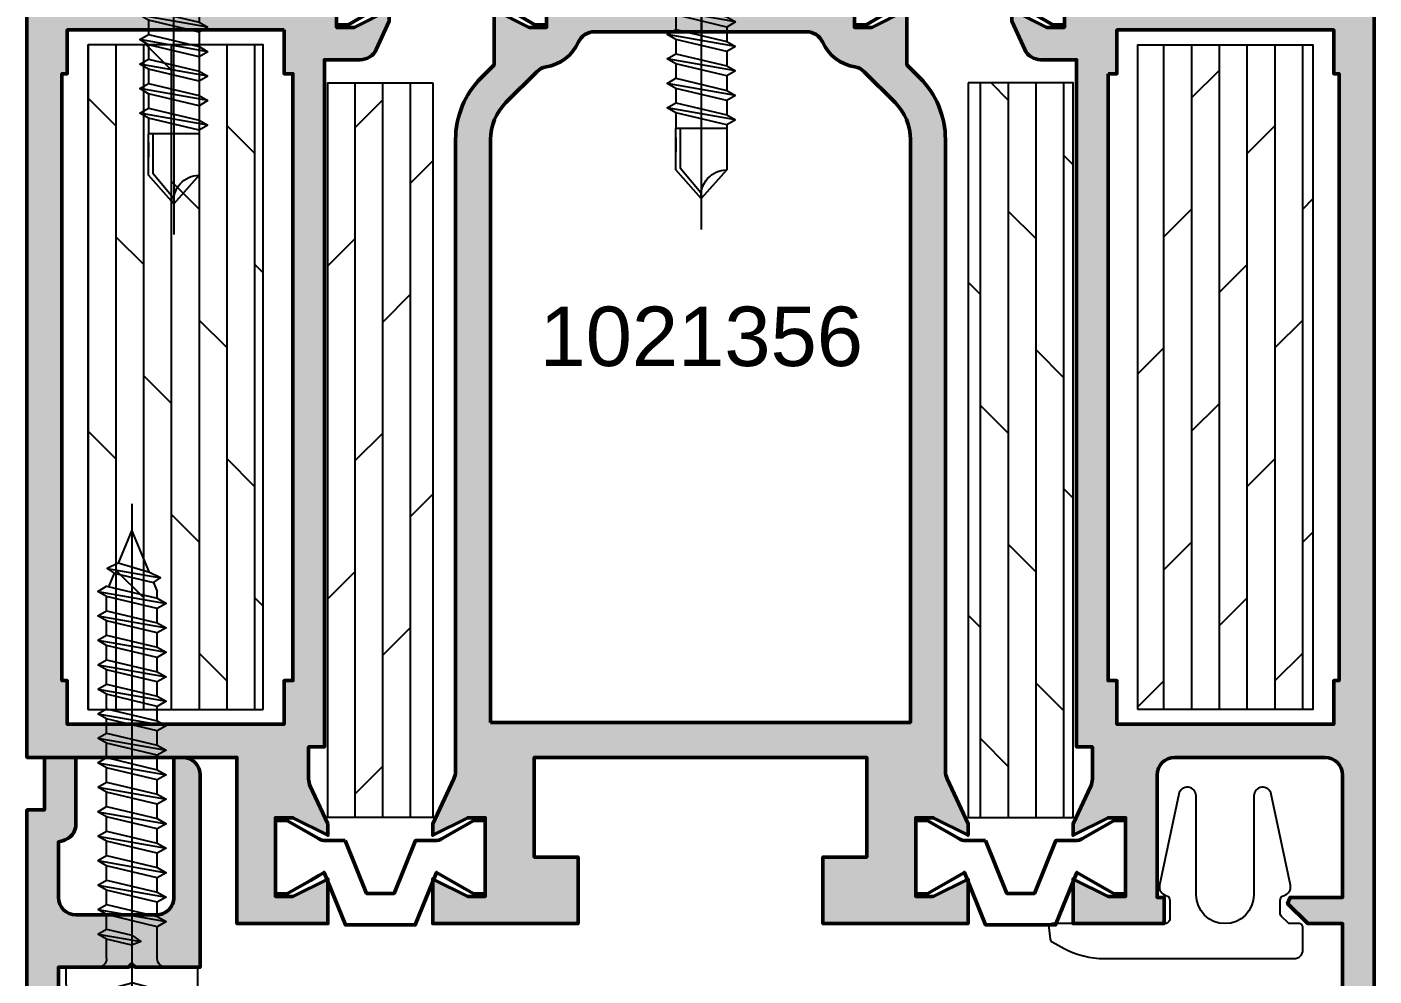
# Model space of a CAD drawing. Header units: millimetres. Extents: x -1821 to 14707, y -2864 to 1473.
# Drawn here: x 13055.5 to 13132.5, y -1208.3 to -1154.1 of the extents above; entities that cross this region are included whole.
import ezdxf

# ---------------------------------------------------------------- set-up
doc = ezdxf.new("R2010")
doc.units = ezdxf.units.MM
doc.linetypes.add('CENTER', pattern=[50.800000000000004, 31.75, -6.35, 6.35, -6.35])
doc.linetypes.add('VERDECKT', pattern=[9.524999999999999, 6.35, -3.175])
for name, color, linetype, lineweight in [('AM_S', 80, 'Continuous', 50), ('AM_SP', 3, 'Continuous', 50), ('Docu-AM_8', 1, 'Continuous', 25)]:
    doc.layers.add(name, color=color, linetype=linetype, lineweight=lineweight)
for name, color, linetype in [('CENT_18', 3, 'CENTER'), ('CENTER25', 2, 'CENTER'), ('CONST35', 7, 'Continuous'), ('HIDE_18', 3, 'VERDECKT'), ('PNR', 2, 'Continuous')]:
    doc.layers.add(name, color=color, linetype=linetype)
doc.styles.add('SWISSL', font='swissl.ttf')

# ---------------------------------------------------------------- blocks, each defined once
blk = doc.blocks.new('WS4070043')
blk.add_lwpolyline([(3.322916666666629, 1.753759020647635, 0.3148562194916155), (-3.322916666666657, 1.753759020647692, 0.244911807885714), (-3.75, 0.9341453963980939), (-3.75, 0), (3.75, 0), (3.75, 0.9341453963980939, 0.244911807885716), (3.322916666666657, 1.753759020647692, 0.1382912330068625)], format="xyb")
for points in [[(-1.449999999999989, -0.5), (-1.449999999999989, -1.61132486540501)], [(1.449999999999989, -0.5), (1.449999999999974, -2.323649640641918)], [(-1.950000000000017, -1.899999999999835), (0.5, -1.467998897264096)], [(-1.450000000000003, -2.188675134594575), (-1.449999999999989, -3.011324865404987)], [(-1.950000000000017, -3.299999999999812), (1.949999999999989, -2.612324775236772)], [(1.449999999999974, -2.900999909831597), (1.449999999999989, -3.72364964064198)], [(-1.44999999999996, -3.588675134594581), (-1.449999999999946, -4.411324865404993)], [(-1.950000000000017, -4.699999999999818), (1.949999999999989, -4.012324775236777)], [(1.449999999999989, -4.300999909831603), (1.449999999999974, -5.123649640641958)], [(-1.450000000000003, -4.988675134594558), (-1.449999999999989, -5.81132486540497)], [(-1.950000000000017, -6.099999999999795), (1.949999999999989, -5.412324775236755)], [(1.449999999999989, -5.700999909831552), (1.449999999999989, -6.523649640641906)], [(-1.950000000000017, -7.499999999999801), (1.949999999999989, -6.81232477523676)], [(-1.449999999999989, -6.388675134594592), (-1.449999999999989, -7.211324865404947)], [(1.449999999999989, -7.100999909831586), (1.449999999999989, -7.923649640641941)], [(-1.950000000000017, -8.899999999999807), (1.949999999999989, -8.212324775236766)], [(-1.449999999999974, -7.788675134594598), (-1.449999999999989, -8.611324865404981)], [(-1.449999999999989, -9.188675134594575), (-1.449999999999989, -10.01132486540496)], [(1.449999999999989, -8.500999909831592), (1.449999999999989, -9.323649640641975)], [(-1.950000000000017, -10.29999999999984), (1.949999999999989, -9.6123247752368)], [(1.449999999999989, -9.900999909831626), (1.449999999999989, -10.72364964064201)], [(-1.449999999999989, -10.58867513459461), (-1.449999999999989, -11.41132486540499)], [(-1.950000000000017, -11.69999999999987), (1.949999999999989, -11.01232477523683)], [(1.449999999999989, -11.30099990983166), (1.449999999999989, -12.12364964064204)], [(-1.449999999999989, -11.98867513459464), (-1.449999999999989, -12.81132486540503)], [(-1.950000000000017, -13.09999999999991), (1.949999999999989, -12.41232477523687)], [(1.449999999999989, -12.70099990983169), (1.449999999999989, -13.52364964064208)], [(-1.950000000000017, -14.49999999999994), (1.949999999999989, -13.8123247752369)], [(-1.449999999999989, -13.38867513459468), (-1.449999999999989, -14.21132486540506)], [(1.449999999999989, -14.10099990983173), (1.449999999999989, -14.92364964064211)], [(-1.950000000000017, -15.89999999999998), (1.949999999999989, -15.21232477523694)], [(-1.449999999999989, -14.78867513459471), (-1.449999999999989, -15.61132486540509)], [(1.449999999999989, -15.50099990983176), (1.449999999999989, -16.32364964064215)], [(-1.950000000000017, -17.30000000000001), (1.949999999999989, -16.61232477523697)], [(-1.449999999999989, -16.18867513459475), (-1.449999999999989, -17.01132486540513)], [(1.449999999999989, -16.9009999098318), (1.449999999999989, -17.72364964064218)], [(-1.449999999999989, -17.58867513459478), (-1.449999999999989, -18.41132486540516)], [(-1.949999999999989, -18.69999999999999), (1.949999999999989, -18.012324775237)], [(1.449999999999989, -18.30099990983177), (1.449999999999989, -19.12364964064216)], [(-1.449999999999989, -18.98867513459481), (-1.449999999999989, -19.8113248654052)], [(-1.949999999999989, -20.09999999999997), (1.949999999999989, -19.41232477523698)], [(1.449999999999989, -19.70099990983181), (1.449999999999989, -20.52364964064219)], [(-1.449999999999989, -20.38867513459479), (-1.449999999999989, -21.21132486540517)], [(-1.949999999999989, -21.5), (1.949999999999989, -20.81232477523696)], [(1.240935472732986, -22.00411675169818), (1.449999999999989, -21.499390334559)], [(1.449999999999989, -21.10099990983178), (1.449999999999989, -21.499390334559)], [(-1.409336905889575, -22.80466650903503), (1.631425123811397, -22.26849812128489)], [(-1.019168904275745, -22.53950860894855), (-1.340891217972569, -21.76280223590368)], [(1.005540044678867, -22.57241158662703), (0, -25), (-0.7841503973256465, -23.10689347583616)]]:
    blk.add_lwpolyline(points)
for points in [[(-1.950000000000017, -1.899999999999835), (-1.450000000000017, -2.188675134594661), (0, -1.844837522213169), (0.5, -1.467998897264096), (0, -1.267487253023518), (-1.450000000000017, -1.61132486540501)], [(-1.950000000000017, -3.299999999999812), (-1.450000000000017, -3.588675134594581), (1.449999999999989, -2.900999909831597), (1.949999999999989, -2.612324775236772), (1.449999999999989, -2.323649640641946), (-1.450000000000017, -3.011324865404987)], [(-1.950000000000017, -4.699999999999818), (-1.450000000000017, -4.988675134594587), (1.449999999999989, -4.300999909831603), (1.949999999999989, -4.012324775236777), (1.449999999999989, -3.723649640641952), (-1.450000000000017, -4.411324865404993)], [(-1.950000000000017, -6.099999999999795), (-1.450000000000017, -6.388675134594564), (1.449999999999989, -5.70099990983158), (1.949999999999989, -5.412324775236755), (1.449999999999989, -5.123649640641929), (-1.450000000000017, -5.81132486540497)], [(-1.950000000000017, -7.499999999999801), (-1.450000000000017, -7.78867513459457), (1.449999999999989, -7.100999909831586), (1.949999999999989, -6.81232477523676), (1.449999999999989, -6.523649640641935), (-1.450000000000017, -7.211324865404976)], [(-1.950000000000017, -8.899999999999807), (-1.450000000000017, -9.188675134594575), (1.449999999999989, -8.500999909831592), (1.949999999999989, -8.212324775236766), (1.449999999999989, -7.923649640641941), (-1.450000000000017, -8.611324865404981)], [(-1.950000000000017, -10.29999999999984), (-1.450000000000017, -10.58867513459461), (1.449999999999989, -9.900999909831626), (1.949999999999989, -9.6123247752368), (1.449999999999989, -9.323649640641975), (-1.450000000000017, -10.01132486540502)], [(-1.950000000000017, -11.69999999999987), (-1.450000000000017, -11.98867513459464), (1.449999999999989, -11.30099990983166), (1.949999999999989, -11.01232477523683), (1.449999999999989, -10.72364964064201), (-1.450000000000017, -11.41132486540505)], [(-1.950000000000017, -13.09999999999991), (-1.450000000000017, -13.38867513459468), (1.449999999999989, -12.70099990983169), (1.949999999999989, -12.41232477523687), (1.449999999999989, -12.12364964064204), (-1.450000000000017, -12.81132486540508)], [(-1.950000000000017, -14.49999999999994), (-1.450000000000017, -14.78867513459471), (1.449999999999989, -14.10099990983173), (1.949999999999989, -13.8123247752369), (1.449999999999989, -13.52364964064208), (-1.450000000000017, -14.21132486540512)], [(-1.950000000000017, -15.89999999999998), (-1.450000000000017, -16.18867513459475), (1.449999999999989, -15.50099990983176), (1.949999999999989, -15.21232477523694), (1.449999999999989, -14.92364964064211), (-1.450000000000017, -15.61132486540515)], [(-1.950000000000017, -17.30000000000001), (-1.450000000000017, -17.58867513459478), (1.449999999999989, -16.9009999098318), (1.949999999999989, -16.61232477523697), (1.449999999999989, -16.32364964064215), (-1.450000000000017, -17.01132486540519)], [(-1.949999999999989, -18.69999999999999), (-1.449999999999989, -18.98867513459481), (1.449999999999989, -18.30099990983177), (1.949999999999989, -18.012324775237), (1.449999999999989, -17.72364964064218), (-1.449999999999989, -18.41132486540516)], [(-1.449999999999989, -20.38867513459479), (1.449999999999989, -19.70099990983181), (1.949999999999989, -19.41232477523698), (1.449999999999989, -19.12364964064216), (-1.449999999999989, -19.8113248654052), (-1.949999999999989, -20.09999999999997)], [(-1.449999999999989, -21.21132486540517), (-1.949999999999989, -21.5), (-1.449999999999989, -21.78867513459483), (1.449999999999989, -21.10099990983178), (1.949999999999989, -20.81232477523696), (1.449999999999989, -20.52364964064219)], [(1.240935472732986, -22.00411675169818), (1.631425123811368, -22.26849812128489), (1.005540044678867, -22.57241158662703), (-0.7841503973256465, -23.10689347583616), (-1.409336905889575, -22.80466650903503), (-1.019168904275745, -22.53950860894855)]]:
    blk.add_lwpolyline(points, close=True)
for centre, start, end in [((-1.949999999999989, -0.5), 0, 90), ((1.949999999999989, -0.5), 90, 180)]:
    blk.add_arc(centre, 0.5, start, end)
at = {"layer": 'CENT_18'}
blk.add_line((0, -26.5), (0, 4.300000000000004), dxfattribs=at)
at = {"layer": 'HIDE_18'}
for p, q in [((-0.9716666225000097, 1.333334000000093), (-0.9716666225000097, 2.718029728387194)), ((-0.5594678274428304, 1.333334000000093), (-0.5594678274428304, 2.606530783730364)), ((0.559467827442802, 1.333334000000093), (0.559467827442802, 2.606530783730335)), ((0.9716666224999813, 1.333334000000093), (0.9716666224999813, 2.718029728387194))]:
    blk.add_line(p, q, dxfattribs=at)
for points in [[(-1.649999250000008, 2.560350930921516), (-1.649999250000008, 1.333334000000008)], [(1.649999249999922, 2.560350930921487), (1.649999249999922, 1.333334000000008)], [(-1.649999250000008, 1.333334000000008), (0, 0.8912180334505422)], [(1.649999249999979, 1.333334000000008), (0, 0.8912180334505422)]]:
    blk.add_lwpolyline(points, dxfattribs=at)
for centre, radius, start, end in [((-1.58942320454895, 3.837682909053598), 1.278767547148902, 267.2848457777184, 298.8872446147244), ((2.842170943040401e-14, 5.49249437727525), 2.939692180009696, 250.6988425741183, 289.3011574258799), ((1.58942320454895, 3.837682909053598), 1.278767547148902, 241.1127553852756, 272.7151542222816), ((-1.310832936250137, 2.490512553338846), 1.205859026872558, 253.6642630842163, 286.3357369157978), ((1.4210854715202e-13, 11.41484705033727), 10.12822992478941, 264.4947782301554, 275.5052217698429), ((1.31083293625008, 2.490512553339357), 1.205859026873062, 253.6642630842113, 286.3357369157788)]:
    blk.add_arc(centre, radius, start, end, dxfattribs=at)
blk = doc.blocks.new('WS4070448')
for p, q in [((6.61725692111645, -8.639359081321516), (6.61725692111645, -11.00311480052579)), ((6.61725692111645, -8.639359081321516), (9.517256921116541, -8.639359081321516)), ((9.517256921116541, -11.00311480052579), (9.517256921116541, -8.639359081321516)), ((6.61725692111645, -11.00311480052579), (8.067256921116496, -12.63935908132152)), ((8.067256921116496, -12.63935908132152), (9.517256921116541, -11.00311480052579))]:
    blk.add_line(p, q)
blk.add_lwpolyline([(11.39017358778314, 2.114399939326205, 0.3148562194916155), (4.744340254449881, 2.114399939326205, 0.244911807885714), (4.31725692111651, 1.294786315076664), (4.31725692111651, 0.3606409186785697), (11.81725692111651, 0.3606409186785697), (11.81725692111651, 1.294786315076664, 0.244911807885716), (11.39017358778314, 2.114399939326205, 0.1382912330068625)], format="xyb")
for points in [[(6.117256921116464, -1.139359081321317), (6.617256921116464, -1.428034215916085), (8.06725692111651, -1.08419660353465), (8.56725692111651, -0.707357978585577), (8.06725692111651, -0.5068463343449991), (6.617256921116464, -0.8506839467264342)], [(6.117256921116464, -2.539359081321294), (6.617256921116464, -2.828034215916063), (9.517256921116555, -2.140358991153079), (10.01725692111656, -1.851683856558196), (9.517256921116555, -1.563008721963428), (6.617256921116464, -2.250683946726411)], [(6.117256921116464, -3.939359081321271), (6.617256921116464, -4.22803421591604), (9.517256921116555, -3.540358991153056), (10.01725692111656, -3.251683856558287), (9.517256921116555, -2.963008721963405), (6.617256921116464, -3.650683946726502)], [(6.117256921116464, -5.339359081321362), (6.617256921116464, -5.628034215916131), (9.517256921116555, -4.940358991153147), (10.01725692111656, -4.651683856558265), (9.517256921116555, -4.363008721963496), (6.617256921116464, -5.05068394672648)], [(6.117256921116464, -6.739359081321339), (6.617256921116464, -7.028034215916108), (9.517256921116555, -6.340358991153124), (10.01725692111656, -6.051683856558356), (9.517256921116555, -5.763008721963473), (6.617256921116464, -6.450683946726571)], [(6.117256921116464, -8.13935908132143), (6.617256921116464, -8.428034215916199), (9.517256921116555, -7.740358991153215), (10.01725692111656, -7.451683856558333), (9.517256921116555, -7.163008721963564), (6.617256921116464, -7.850683946726548)]]:
    blk.add_lwpolyline(points, close=True)
for points in [[(6.117256921116464, -1.139359081321317), (8.56725692111651, -0.707357978585577)], [(6.617256921116464, -0.1393590813214303), (6.617256921116464, -0.8506839467264342)], [(9.517256921116555, -0.1393590813214303), (9.517256921116555, -1.563008721963428)], [(6.617256921116464, -1.428034215916085), (6.617256921116464, -1.850683946726662)], [(6.617256921116464, -1.428034215915972), (6.617256921116464, -2.250683946726411)], [(6.617256921116464, -1.428034215916085), (6.617256921116464, -2.250683946726411)], [(6.117256921116464, -2.539359081321294), (10.01725692111656, -1.851683856558196)], [(9.517256921116555, -2.140358991153079), (9.517256921116555, -2.963008721963405)], [(6.617256921116464, -2.828034215916063), (6.617256921116464, -3.650683946726389)], [(6.117256921116464, -3.939359081321271), (10.01725692111656, -3.251683856558287)], [(9.517256921116555, -3.540358991153056), (9.517256921116555, -4.363008721963496)], [(6.617256921116464, -4.22803421591604), (6.617256921116464, -5.05068394672648)], [(6.117256921116464, -5.339359081321362), (10.01725692111656, -4.651683856558265)], [(9.517256921116555, -4.940358991153147), (9.517256921116555, -5.763008721963473)], [(6.117256921116464, -6.739359081321339), (10.01725692111656, -6.051683856558356)], [(6.617256921116464, -5.628034215916131), (6.617256921116464, -6.450683946726457)], [(9.517256921116555, -6.340358991153124), (9.517256921116555, -7.163008721963564)], [(6.117256921116464, -8.13935908132143), (10.01725692111656, -7.451683856558333)], [(6.617256921116464, -7.028034215916108), (6.617256921116464, -7.850683946726548)], [(6.617256921116464, -8.428034215916199), (6.617256921116464, -8.63935908132143)], [(9.517256921116555, -7.740358991153215), (9.517256921116555, -8.63935908132143)], [(9.267256921116555, -8.63935908132143), (9.267256921116555, -10.88653788598694), (8.100687889319275, -12.28495534589953)], [(9.517256921116555, -9.140358991153192), (9.517256921116555, -9.963008721963632)], [(6.617256921116464, -9.828034215916176), (6.617256921116464, -10.65068394672662)]]:
    blk.add_lwpolyline(points)
for centre, radius, start, end in [((6.117256921116464, -0.1393590813214303), 0.5, 0, 90), ((10.01725692111656, -0.1393590813214303), 0.5, 90, 180), ((6.608770647169436, -12.47123468863523), 1.46814441479989, 353.4243546898833, 89.66881296982747)]:
    blk.add_arc(centre, radius, start, end)
at = {"layer": 'CENT_18'}
blk.add_line((8.051324099384601, -14.39948361255352), (8.067256921116496, 4.660640918678553), dxfattribs=at)
at = {"layer": 'HIDE_18'}
for p, q in [((7.095590298616457, 1.693974918678634), (7.095590298616457, 3.078670647065735)), ((7.507789093673637, 1.693974918678634), (7.507789093673637, 2.967171702408848)), ((8.626724748559354, 1.693974918678634), (8.626724748559354, 2.967171702408848)), ((9.03892354361642, 1.693974918678634), (9.03892354361642, 3.078670647065735))]:
    blk.add_line(p, q, dxfattribs=at)
for points in [[(6.417257671116445, 2.920991849600028), (6.417257671116445, 1.693974918678606)], [(9.71725617111646, 2.920991849600028), (9.71725617111646, 1.693974918678606)], [(6.417257671116445, 1.693974918678606), (8.06725692111651, 1.251858952129083)], [(9.71725617111646, 1.693974918678606), (8.06725692111651, 1.251858952129083)]]:
    blk.add_lwpolyline(points, dxfattribs=at)
for centre, radius, start, end in [((6.477833716567616, 4.198323827732139), 1.278767547148902, 267.2848457777188, 298.8872446147255), ((8.06725692111651, 5.853135295953763), 2.939692180009696, 250.6988425741186, 289.3011574258814), ((9.656680125665403, 4.198323827732139), 1.278767547148902, 241.1127553852741, 272.7151542222811), ((6.756423984866402, 2.851153472017387), 1.205859026872558, 253.6642630842155, 286.3357369157983), ((8.067256921116623, 11.77548796901581), 10.12822992478941, 264.4947782301543, 275.5052217698424), ((9.378089857366618, 2.851153472017955), 1.205859026873062, 253.6642630842089, 286.3357369157813)]:
    blk.add_arc(centre, radius, start, end, dxfattribs=at)
blk = doc.blocks.new('WI4080202')
blk.add_lwpolyline([(-29.48325693051129, 2.300000000000118, -0.3888787318529908), (-28.48706223241948, 1.387155742747773), (-28.21544610951105, -1.717430748369289, 0.3888787318529907), (-28.0162071698926, -1.899999599819928), (-20.88378352581526, -1.899999599819758, 0.3888787318529907), (-20.68454458619681, -1.717430748369459), (-20.41292846328815, 1.387155742747776, -0.3888787318529907), (-19.41673376519657, 2.300000000000122), (-0.1999999999998181, 2.300000000000127, -0.414213562373095), (0.8000000000001819, 1.300000000000127), (0.8000000000001819, -5.684341886080801e-14, -0.414213562373095), (-0.1999999999998181, -1.000000000000057), (-1.699999999999818, -1.000000000000057), (-1.699999999999818, -0.1999999999998749), (-0.1999999999998181, -0.1999999999998749, 0.4142135623731117), (0, 0), (0, 1.300000000000127, 0.4142135623731117), (-0.1999999999998181, 1.500000000000002), (-19.41673376519657, 1.500000000000167, 0.3888787318529743), (-19.61597270481502, 1.317431148549641), (-19.88758882772345, -1.787155342567594, -0.3888787318529907), (-20.88378352581526, -2.69999959981994), (-28.0162071698926, -2.69999959981994, -0.3888787318529907), (-29.01240186798418, -1.787155342567594), (-29.28401799089283, 1.317431148549467, 0.3888787318529908), (-29.48325693051129, 1.500000000000107), (-49.11672446090415, 1.499999999999931, 0.3888787318530236), (-49.31596340052238, 1.317431148549632), (-49.61382596208682, -2.087153509164708, -0.3888787318530562), (-50.61002066017841, -2.999997766417053), (-58.2000000000005, -2.999997766417057), (-58.2000000000005, -2.199997766416875), (-50.61002066017841, -2.199997766416871, 0.3888787318530562), (-50.41078172055995, -2.017428914966573), (-50.11291915899574, 1.387155742747767, -0.3888787318529907), (-49.11672446090415, 2.300000000000169), (-29.48325693051129, 2.300000000000118)], format="xyb", close=True)
for points in [[(-56.44784405713563, -2.199997766416875), (-56.44784405713563, -2.999997766417057)], [(-52.44784405713563, -2.199997766416871), (-52.44784405713563, -2.999997766417053)]]:
    blk.add_lwpolyline(points)
at = {"layer": 'CENTER25'}
for p, q in [((-24.44999534785393, 1.089744308805443), (-24.44999534785393, -5.582265911177451)), ((-54.60000000000059, -6.031587835803879), (-54.60000000000059, 0.7551045396416907))]:
    blk.add_line(p, q, dxfattribs=at)
blk = doc.blocks.new('WI4090046')
h = blk.add_hatch()
h.set_pattern_fill('DOLMIT', color=256, scale=0.25, angle=90, style=0)
h.set_pattern_definition([(90, (1.800000000000175, -26.25), (-1.5875, 9.720312933465119e-17), []), (135, (1.800000000000175, -26.25), (-3.174997835875247, -3.174997835875246), [2.245065, -4.490125])])
h.paths.add_polyline_path([(-1.699999999999825, 19), (-11.69999999999982, 19), (-11.69999999999983, -19), (-1.699999999999825, -19)])
blk.add_lwpolyline([(-1.699999999999825, -19), (-1.699999999999825, 19), (-11.69999999999982, 19), (-11.69999999999982, -19)], close=True)
blk = doc.blocks.new('WI4090062')
h = blk.add_hatch()
h.set_pattern_fill('DOLMIT', color=256, scale=0.25, angle=90, style=0)
h.set_pattern_definition([(90, (23.39894778924294, -6.972724049020087), (-1.5875, 9.720312933465119e-17), []), (135, (23.39894778924294, -6.972724049020087), (-3.174997835875247, -3.174997835875246), [2.245065, -4.490125])])
h.paths.add_polyline_path([(6.199999350554556, 43.32499999999995), (0.1999993505545561, 43.32499999999993), (0.1999993505545561, 1.324999999999946), (6.199999350554556, 1.324999999999946)])
blk.add_lwpolyline([(6.199999350554556, 1.324999999999946), (6.199999350554556, 43.32499999999995), (0.1999993505545561, 43.32499999999995), (0.1999993505545561, 1.324999999999946)], close=True)
blk = doc.blocks.new('WI4030183')
blk.add_lwpolyline([(7.431358538980295, 1.999851012143033, -0.4142135623730963), (7.931358538980295, 1.499851012143033), (7.931358538980295, 0.1999999999999993, -0.4142135623730945), (7.731358538980295, 0), (7.214201251454917, 0, 0.1989123673796573), (7.072779895217607, -0.05857864376269006), (6.719226504624334, -0.4121320343559631, 0.1989123673796582), (6.631358538980297, -0.624264068711927), (6.631358538980297, -1.325403330758515, 0.3419987131196472), (6.856358538980299, -1.615877081724072, -0.4013217794045335), (7.220533390539767, -2.203479295522197), (6.120533390539773, -7.403479295522192, -0.9008451853067921), (5.131358538980294, -7.299999999999994), (5.131358538980294, -1.650000000000002, 1), (1.831358538980295, -1.650000000000009), (1.8313585389803, -7.299999999999997, -0.9008451853067923), (0.8421836874208299, -7.403479295522192), (-0.2578163125791963, -2.203479295522204, -0.4013217794045334), (0.1063585389802935, -1.615877081724076, 0.3419987131196471), (0.3313585389802949, -1.325403330758519), (0.3313585389802949, -0.2983565686104832, 0.4452286853085332), (0, 0), (-6.382700871573668, -3.552713678800501e-15, -0.4452286853085365), (-6.581605250647325, 0.2209056926535276), (-6.510834893233127, 0.8942406656477644, -0.249328002843181), (-6.40582482671665, 1.049924491566021), (-5.719710473641026, 1.414737964294645, -0.1208259744917146), (-3.410951317361922, 1.999851012143019), (7.431358538980295, 1.999851012143033)], format="xyb", close=True)
blk = doc.blocks.new('B-1021356_docu_wos')
at = {"layer": 'Docu-AM_8'}
h = blk.add_hatch(color=256, dxfattribs=at)
edge = h.paths.add_edge_path()
edge.add_line((-59.80105161088672, 27.20000000000014), (-60.80735939792338, 29.3580340134629))
edge.add_arc((-59.90105161088674, 29.78065227520359), 0.9999999999999812, 180, 205.0000000000002, ccw=False)
edge.add_line((-60.90105161088672, 29.78065227520359), (-60.90105161088672, 31.60000000000005))
edge.add_line((-60.90105161088672, 31.60000000000005), (-60.00105161088673, 31.60000000000011))
edge.add_line((-60.00105161088673, 31.60000000000011), (-60.00105161088666, 70.9000000000001))
edge.add_line((-60.00105161088665, 70.9000000000001), (-57.94496488121349, 70.9000000000001))
edge.add_arc((-57.94496488121349, 71.9000000000001), 1, 270, 335.5560452195836)
edge.add_line((-57.03459840375088, 71.48619705569892), (-56.30105161088672, 73.10000000000008))
edge.add_line((-56.30105161088672, 73.10000000000008), (-56.30105161088672, 73.75000100000008))
edge.add_line((-56.30105161088672, 73.75000100000008), (-58.30105161088672, 72.75000100000008))
edge.add_line((-58.30105161088672, 72.75000100000008), (-59.30105161088672, 72.75000100000008))
edge.add_line((-59.30105161088672, 72.75000100000008), (-59.30105161088672, 77.25000100000008))
edge.add_line((-59.30105161088672, 77.25000100000008), (-58.30105161088672, 77.25000100000008))
edge.add_line((-58.30105161088672, 77.25000100000008), (-56.30105161088672, 76.25000100000008))
edge.add_line((-56.30105161088672, 76.25000100000008), (-56.30105161088672, 78.8000000000001))
edge.add_line((-56.30105161088672, 78.8000000000001), (-59.30105161088671, 78.8000000000001))
edge.add_line((-59.30105161088671, 78.8000000000001), (-59.30105161088671, 79.0000000000001))
edge.add_line((-59.30105161088671, 79.0000000000001), (-62.00105161088672, 79.0000000000001))
edge.add_arc((-62.00105161088672, 78.0000000000001), 1, 90, 180)
edge.add_line((-63.00105161088672, 78.0000000000001), (-63.00105161088661, 77.49999999999999))
edge.add_line((-63.00105161088661, 77.49999999999999), (-61.10105161088674, 77.50000000000021))
edge.add_line((-61.10105161088674, 77.50000000000021), (-61.10105161088674, 74.49999999999999))
edge.add_line((-61.10105161088674, 74.49999999999999), (-74.00105161088672, 74.5000000000001))
edge.add_arc((-74.00105161088672, 75.5000000000001), 1, 180, 270, ccw=False)
edge.add_line((-75.00105161088672, 75.5000000000001), (-75.00105161088672, 95.00000000000011))
edge.add_line((-75.00105161088672, 95.00000000000011), (-73.0010516108866, 95))
edge.add_line((-73.0010516108866, 95), (-73.00105161088672, 94.00000000000011))
edge.add_line((-73.00105161088672, 94.00000000000011), (-72.00105161088672, 94.00000000000011))
edge.add_line((-72.00105161088672, 94.00000000000011), (-72.00105161088672, 97.50000000000011))
edge.add_line((-72.00105161088672, 97.50000000000011), (-73.00105161088672, 97.50000000000011))
edge.add_line((-73.00105161088672, 97.50000000000011), (-73.00105161088672, 96.50000000000011))
edge.add_line((-73.00105161088672, 96.50000000000011), (-74.70105161088654, 96.50000000000011))
edge.add_arc((-74.70105161088665, 97.30000000000018), 0.8000000000000664, 180.000000000008, 270.0000000000083, ccw=False)
edge.add_line((-75.50105161088672, 97.30000000000007), (-75.50105161088672, 101.6999999999999))
edge.add_arc((-74.70105161088654, 101.6999999999999), 0.8000000000001819, 90, 180, ccw=False)
edge.add_line((-74.70105161088654, 102.5000000000001), (-73.0010516108866, 102.5))
edge.add_line((-73.0010516108866, 102.5), (-73.0010516108866, 101.5))
edge.add_line((-73.0010516108866, 101.5), (-72.00105161088672, 101.5000000000001))
edge.add_line((-72.00105161088672, 101.5000000000001), (-72.00105161088672, 104.0000000000001))
edge.add_line((-72.00105161088672, 104.0000000000001), (-77.00105161088672, 104.0000000000001))
edge.add_line((-77.00105161088672, 104.0000000000001), (-77.00105161088672, 31.0000000000001))
edge.add_line((-77.00105161088672, 31.0000000000001), (-65.00105161088672, 31.0000000000001))
edge.add_line((-65.00105161088672, 31.0000000000001), (-65.00105161088672, 21.50000000000009))
edge.add_line((-65.00105161088672, 21.50000000000009), (-59.80105161088672, 21.50000000000014))
edge.add_line((-59.80105161088672, 21.50000000000014), (-59.80105161088672, 24.04999900000016))
edge.add_line((-59.80105161088673, 24.04999900000016), (-61.80105161088673, 23.04999900000016))
edge.add_line((-61.80105161088673, 23.04999900000016), (-62.80105161088673, 23.04999900000016))
edge.add_line((-62.80105161088673, 23.04999900000016), (-62.80105161088673, 27.54999900000016))
edge.add_line((-62.80105161088673, 27.54999900000016), (-61.80105161088673, 27.54999900000016))
edge.add_line((-61.80105161088673, 27.54999900000016), (-59.80105161088673, 26.54999900000016))
edge.add_line((-59.80105161088673, 26.54999900000016), (-59.80105161088672, 27.20000000000014))
h.paths.add_polyline_path([(-62.30105161088672, 72.6000000000001), (-74.70105161088672, 72.6000000000001), (-74.70105161088672, 70.1000000000001), (-75.00105161088672, 70.1000000000001), (-75.00105161088672, 35.40000000000011), (-74.70105161088671, 35.40000000000011), (-74.70105161088672, 32.90000000000011), (-62.30105161088672, 32.90000000000009), (-62.30105161088672, 35.40000000000009), (-61.80105161088672, 35.40000000000011), (-61.80105161088665, 70.1000000000001), (-62.30105161088672, 70.1000000000001)], flags=0)
h = blk.add_hatch(color=256, dxfattribs=at)
edge = h.paths.add_edge_path()
edge.add_arc((-47.50105180550182, 66.32893322184209), 4.999999999999889, 134.9999999999594, 180.0000000000017, ccw=False)
edge.add_line((-51.03658571143198, 69.86446712777726), (-50.30105161088662, 70.60000122832147))
edge.add_line((-50.30105161088662, 70.60000122832147), (-50.30105161088673, 73.750001))
edge.add_line((-50.30105161088673, 73.75000100000001), (-48.30105161088673, 72.75000100000001))
edge.add_line((-48.30105161088673, 72.75000100000001), (-47.30105161088673, 72.75000100000001))
edge.add_line((-47.30105161088673, 72.75000100000001), (-47.30105161088673, 77.25000100000001))
edge.add_line((-47.30105161088673, 77.25000100000001), (-48.30105161088673, 77.25000100000001))
edge.add_line((-48.30105161088673, 77.25000100000001), (-50.30105161088673, 76.25000100000001))
edge.add_line((-50.30105161088673, 76.25000100000001), (-50.30105161088674, 78.80000000000003))
edge.add_line((-50.30105161088674, 78.80000000000003), (-43.80105157260572, 78.79999655208687))
edge.add_line((-43.80105157260572, 78.79999655208687), (-43.80105157260552, 77.29999786229385))
edge.add_line((-43.80105157260552, 77.29999786229385), (-45.50105161088679, 77.29999786229388))
edge.add_line((-45.50105161088679, 77.29999786229388), (-45.5010514729773, 74.49999099667323))
edge.add_line((-45.5010514729773, 74.49999099667322), (-31.50105156766876, 74.49998974189378))
edge.add_line((-31.50105156766876, 74.49998974189378), (-31.50105170557814, 77.29999786229385))
edge.add_line((-31.50105170557814, 77.29999786229386), (-33.20105157260556, 77.29999786229388))
edge.add_line((-33.20105157260556, 77.29999786229388), (-33.20105157260539, 78.79999655208687))
edge.add_line((-33.20105157260539, 78.79999655208687), (-26.69999999999965, 78.80000000000014))
edge.add_line((-26.69999999999965, 78.80000000000013), (-26.69999999999965, 76.25000100000011))
edge.add_line((-26.69999999999965, 76.25000100000011), (-28.69999999999965, 77.25000100000011))
edge.add_line((-28.69999999999965, 77.25000100000011), (-29.69999999999965, 77.25000100000011))
edge.add_line((-29.69999999999965, 77.25000100000011), (-29.69999999999965, 72.75000100000011))
edge.add_line((-29.69999999999965, 72.75000100000011), (-28.69999999999965, 72.75000100000011))
edge.add_line((-28.69999999999965, 72.75000100000011), (-26.69999999999965, 73.75000100000011))
edge.add_line((-26.69999999999965, 73.75000100000011), (-26.70000020912989, 70.60000122832149))
edge.add_line((-26.70000020912989, 70.6000012283215), (-25.96446609870981, 69.86446712777713))
edge.add_arc((-29.50000000464064, 66.32893322184242), 5.000000000000039, -1.5916157281026244e-12, 45.00000000003138, ccw=False)
edge.add_line((-24.5000000046406, 66.32893322184228), (-24.50000000464109, 30.20955031789963))
edge.add_arc((-23.5000000046411, 30.20955031789963), 0.9999999999999929, 179.9999999999992, 204.9999999999994)
edge.add_line((-24.40630779167775, 29.78693205615894), (-23.20000009962768, 27.19999686229351))
edge.add_line((-23.20000009962768, 27.19999686229351), (-23.20105171051491, 26.5499968622938))
edge.add_line((-23.20105171051491, 26.5499968622938), (-25.20105171051491, 27.5499968622938))
edge.add_line((-25.20105171051491, 27.5499968622938), (-26.20105171051491, 27.5499968622938))
edge.add_line((-26.20105171051491, 27.5499968622938), (-26.20105171051491, 23.0499968622938))
edge.add_line((-26.20105171051491, 23.0499968622938), (-25.20105171051491, 23.0499968622938))
edge.add_line((-25.20105171051491, 23.0499968622938), (-23.20105171051491, 24.0499968622938))
edge.add_line((-23.20105171051491, 24.0499968622938), (-23.2010517105149, 21.49999786229378))
edge.add_line((-23.2010517105149, 21.49999786229378), (-31.50105171051449, 21.49999786229355))
edge.add_line((-31.50105171051449, 21.49999786229355), (-31.50105171051472, 25.29999786229351))
edge.add_line((-31.50105171051472, 25.29999786229351), (-29.00105171039171, 25.2999978621705))
edge.add_line((-29.00105171039171, 25.2999978621705), (-29.00105171051472, 30.99999786229378))
edge.add_line((-29.00105171051472, 30.99999786229378), (-48.00105171051472, 30.99999786229378))
edge.add_line((-48.00105171051472, 30.99999786229378), (-48.00105171051449, 25.29999786229374))
edge.add_line((-48.00105171051449, 25.29999786229374), (-45.50105171051472, 25.29999786229351))
edge.add_line((-45.50105171051472, 25.29999786229351), (-45.50105171039193, 21.49999786217055))
edge.add_line((-45.50105171039193, 21.49999786217055), (-53.8010517105149, 21.49999786229378))
edge.add_line((-53.8010517105149, 21.49999786229378), (-53.8010517105149, 24.0499968622938))
edge.add_line((-53.8010517105149, 24.0499968622938), (-51.8010517105149, 23.0499968622938))
edge.add_line((-51.8010517105149, 23.0499968622938), (-50.8010517105149, 23.0499968622938))
edge.add_line((-50.8010517105149, 23.0499968622938), (-50.8010517105149, 27.5499968622938))
edge.add_line((-50.8010517105149, 27.5499968622938), (-51.8010517105149, 27.5499968622938))
edge.add_line((-51.8010517105149, 27.5499968622938), (-53.8010517105149, 26.5499968622938))
edge.add_line((-53.8010517105149, 26.5499968622938), (-53.8010517105149, 27.19999686229378))
edge.add_line((-53.8010517105149, 27.19999686229378), (-52.59474401846478, 29.78693205615915))
edge.add_arc((-53.50105180550143, 30.20955031789984), 0.9999999999999938, 335.0000000000001, 360.0000000000004)
edge.add_line((-52.50105180550143, 30.20955031789985), (-52.5010518055017, 66.32893322184195))
edge = h.paths.add_edge_path(flags=0)
edge.add_line((-50.50105180550189, 32.99999786229367), (-26.50000000464059, 32.999997862294))
edge.add_line((-26.5000000046406, 32.999997862294), (-26.50000000464066, 66.3289332218423))
edge.add_arc((-29.50000000464053, 66.32893322184265), 2.999999999999872, 359.9999999999935, 405.0000000000272)
edge.add_line((-27.37867966108199, 68.45025356540322), (-29.13618586520403, 70.20775976952433))
edge.add_arc((-29.84329264639038, 69.5006529883376), 0.9999999999999968, 45.00000000001522, 80.2405383722922)
edge.add_arc((-29.24999976133617, 72.95000126772952), 2.5, 204.4744166720854, 260.2405383722922, ccw=False)
edge.add_arc((-32.43551197307, 71.49999714742687), 1.000000000000002, 24.47441667208506, 89.9999999999998)
edge.add_line((-32.43551197306999, 72.49999714742687), (-44.56553963781634, 72.49999714742688))
edge.add_arc((-44.56553963781634, 71.49999714742687), 1.000000000000004, 90.00000000000031, 155.525583327917)
edge.add_arc((-47.75105184955022, 72.9500012677294), 2.499999999999999, 279.7594576304049, 335.52558332791676, ccw=False)
edge.add_arc((-47.15775920514358, 69.50065294694576), 0.9999999999999984, 99.75945763040433, 134.9999999999901)
edge.add_line((-47.86486598633, 70.20775972813243), (-49.62237214905988, 68.45025356540312))
edge.add_arc((-47.50105180550175, 66.32893322184202), 2.999999999999968, 134.9999999999603, 180.0000000000009)
edge.add_line((-50.50105180550171, 66.32893322184198), (-50.50105180550189, 32.99999786229367))
h = blk.add_hatch(color=256, dxfattribs=at)
edge = h.paths.add_edge_path()
edge.add_line((-20.69999999999966, 78.80000000000015), (-20.69999999999965, 76.25000100000014))
edge.add_line((-20.69999999999965, 76.25000100000014), (-18.69999999999965, 77.25000100000014))
edge.add_line((-18.69999999999965, 77.25000100000014), (-17.69999999999965, 77.25000100000014))
edge.add_line((-17.69999999999965, 77.25000100000014), (-17.69999999999965, 72.75000100000014))
edge.add_line((-17.69999999999965, 72.75000100000014), (-18.69999999999965, 72.75000100000014))
edge.add_line((-18.69999999999965, 72.75000100000014), (-20.69999999999965, 73.75000100000014))
edge.add_line((-20.69999999999965, 73.75000100000014), (-20.69999999999966, 73.10000000000015))
edge.add_line((-20.69999999999966, 73.10000000000015), (-19.96645320713549, 71.48619705569898))
edge.add_arc((-19.05608672967288, 71.90000000000016), 0.999999999999999, 204.4439547804166, 269.9999999999999)
edge.add_line((-19.05608672967288, 70.90000000000016), (-16.99999999999967, 70.90000000000016))
edge.add_line((-16.99999999999967, 70.90000000000016), (-16.99999999999967, 31.60000000000027))
edge.add_line((-16.99999999999967, 31.60000000000027), (-16.09999999999967, 31.60000000000027))
edge.add_line((-16.09999999999967, 31.60000000000027), (-16.09999999999967, 29.78065227520372))
edge.add_arc((-17.09999999999967, 29.78065227520373), 0.9999999999999992, 334.99999999999983, 359.9999999999996, ccw=False)
edge.add_line((-16.19369221296303, 29.35803401346303), (-17.19999999999968, 27.20000000000028))
edge.add_line((-17.19999999999968, 27.20000000000028), (-17.19999999999967, 26.54999900000028))
edge.add_line((-17.19999999999967, 26.54999900000028), (-15.19999999999967, 27.54999900000028))
edge.add_line((-15.19999999999967, 27.54999900000028), (-14.19999999999967, 27.54999900000028))
edge.add_line((-14.19999999999967, 27.54999900000028), (-14.19999999999967, 23.04999900000028))
edge.add_line((-14.19999999999967, 23.04999900000028), (-15.19999999999967, 23.04999900000028))
edge.add_line((-15.19999999999967, 23.04999900000028), (-17.19999999999967, 24.04999900000028))
edge.add_line((-17.19999999999967, 24.04999900000028), (-17.19999999999968, 21.50000000000027))
edge.add_line((-17.19999999999968, 21.50000000000027), (-11.99999999999967, 21.50000000000028))
edge.add_line((-11.99999999999967, 21.50000000000028), (-11.99999999999967, 23.00000000000027))
edge.add_line((-11.99999999999967, 23.00000000000027), (-12.39999999999967, 23.00000000000027))
edge.add_line((-12.39999999999967, 23.00000000000027), (-12.39999999999967, 30.00000000000027))
edge.add_arc((-11.39999999999967, 30.00000000000027), 1, 90, 180, ccw=False)
edge.add_line((-11.39999999999967, 31.00000000000027), (-2.79999999999967, 31.00000000000027))
edge.add_arc((-2.79999999999967, 30.00000000000027), 1, 0, 90, ccw=False)
edge.add_line((-1.79999999999967, 30.00000000000027), (-1.799999999999672, 23.00000000000026))
edge.add_line((-1.799999999999672, 23.00000000000026), (-4.799999999999674, 23.00000000000028))
edge.add_line((-4.799999999999674, 23.00000000000028), (-4.941421356236983, 22.65857864376297))
edge.add_line((-4.941421356236983, 22.65857864376297), (-3.782842712474283, 21.50000000000028))
edge.add_line((-3.782842712474283, 21.50000000000028), (-1.79999999999967, 21.50000000000026))
edge.add_line((-1.79999999999967, 21.50000000000026), (-1.799999999999674, 15.0000000000003))
edge.add_line((-1.799999999999674, 15.0000000000003), (-3.999999999999673, 15.0000000000003))
edge.add_line((-3.999999999999673, 15.0000000000003), (-3.999999999999673, 16.00000000000031))
edge.add_line((-3.999999999999673, 16.00000000000031), (-4.999999999999673, 16.00000000000031))
edge.add_line((-4.999999999999673, 16.00000000000031), (-4.999999999999673, 12.50000000000016))
edge.add_line((-4.999999999999673, 12.50000000000016), (-3.999999999999659, 12.50000000000017))
edge.add_line((-3.999999999999659, 12.50000000000017), (-3.999999999999659, 13.50000000000017))
edge.add_line((-3.999999999999659, 13.50000000000017), (-2.299999999999656, 13.50000000000016))
edge.add_arc((-2.299999999999654, 12.70000000000017), 0.799999999999983, 0, 90.00000000000011, ccw=False)
edge.add_line((-1.499999999999673, 12.70000000000017), (-1.499999999999677, 8.300000000000168))
edge.add_arc((-2.299999999999674, 8.300000000000153), 0.7999999999999972, -89.99999999999898, 1.0231815394945443e-12, ccw=False)
edge.add_line((-2.29999999999966, 7.500000000000156), (-3.999999999999675, 7.500000000000156))
edge.add_line((-3.999999999999675, 7.500000000000156), (-3.999999999999675, 8.500000000000156))
edge.add_line((-3.999999999999675, 8.500000000000156), (-4.999999999999675, 8.500000000000156))
edge.add_line((-4.999999999999675, 8.500000000000156), (-4.999999999999677, 6.000000000000156))
edge.add_line((-4.999999999999677, 6.000000000000156), (3.232969447708456e-13, 6.000000000000156))
edge.add_line((3.232969447708456e-13, 6.000000000000156), (3.304023721284466e-13, 79.00000000000016))
edge.add_line((3.304023721284466e-13, 79.00000000000016), (-1.895836943965358, 79.00000000000016))
edge.add_arc((-1.895836943965321, 76.9999999999998), 2.000000000000356, 90.00000000000105, 135.0000000000011)
edge.add_line((-3.310050506338694, 78.41421356237312), (-3.712132034355857, 78.01213203435599))
edge.add_line((-3.712132034355857, 78.01213203435599), (-3.49999999999967, 77.50000000000016))
edge.add_line((-3.49999999999967, 77.50000000000016), (-1.699999999999687, 77.50000000000016))
edge.add_line((-1.699999999999687, 77.50000000000016), (-1.699999999999715, 75.50000000000021))
edge.add_arc((-2.69999999999972, 75.50000000000016), 1.000000000000005, -89.99999999999972, 2.8990143619012088e-12, ccw=False)
edge.add_line((-2.699999999999715, 74.50000000000016), (-15.89999999999967, 74.50000000000016))
edge.add_line((-15.89999999999967, 74.50000000000016), (-15.89999999999967, 77.50000000000016))
edge.add_line((-15.89999999999967, 77.50000000000016), (-13.99999999999969, 77.50000000000014))
edge.add_line((-13.99999999999969, 77.50000000000016), (-13.99999999999968, 78.00000000000017))
edge.add_arc((-14.99999999999968, 78.00000000000016), 0.9999999999999991, 359.9999999999999, 449.9999999999999)
edge.add_line((-14.99999999999968, 79.00000000000016), (-17.69999999999967, 79.00000000000016))
edge.add_line((-17.69999999999967, 79.00000000000016), (-17.69999999999967, 78.80000000000015))
edge.add_line((-17.69999999999967, 78.80000000000015), (-20.69999999999966, 78.80000000000015))
h.paths.add_polyline_path([(-15.19999999999967, 70.10000000000016), (-14.69999999999967, 70.10000000000016), (-14.69999999999967, 72.60000000000016), (-2.29999999999967, 72.60000000000016), (-2.29999999999967, 70.10000000000016), (-1.99999999999967, 70.10000000000016), (-1.999999999999671, 35.40000000000027), (-2.29999999999967, 35.40000000000027), (-2.29999999999967, 32.90000000000027), (-14.69999999999967, 32.90000000000027), (-14.69999999999967, 35.40000000000027), (-15.19999999999967, 35.40000000000027)], flags=0)
at = {"layer": 'AM_S'}
for points in [[(-59.80105161088672, 27.20000000000014), (-60.80735939792337, 29.3580340134629, -0.1095178116832425), (-60.90105161088672, 29.78065227520359), (-60.90105161088672, 31.60000000000005), (-60.00105161088673, 31.60000000000011), (-60.00105161088665, 70.9000000000001), (-57.94496488121349, 70.9000000000001, 0.2941076150573533), (-57.03459840375088, 71.48619705569892), (-56.30105161088672, 73.10000000000008), (-56.30105161088672, 73.75000100000008), (-58.30105161088672, 72.75000100000008), (-59.30105161088672, 72.75000100000008), (-59.30105161088672, 77.25000100000008), (-58.30105161088672, 77.25000100000008), (-56.30105161088672, 76.25000100000008), (-56.30105161088672, 78.8000000000001), (-59.30105161088671, 78.8000000000001), (-59.30105161088671, 79.0000000000001), (-62.00105161088672, 79.0000000000001, 0.414213562373095), (-63.00105161088672, 78.0000000000001), (-63.00105161088661, 77.49999999999999), (-61.10105161088674, 77.50000000000021), (-61.10105161088674, 74.49999999999999), (-74.00105161088672, 74.5000000000001, -0.414213562373095), (-75.00105161088672, 75.5000000000001), (-75.00105161088672, 95.00000000000011), (-73.0010516108866, 95), (-73.00105161088672, 94.00000000000011), (-72.00105161088672, 94.00000000000011), (-72.00105161088672, 97.50000000000011), (-73.00105161088672, 97.50000000000011), (-73.00105161088672, 96.50000000000011), (-74.70105161088654, 96.50000000000011, -0.4142135623730963), (-75.50105161088672, 97.30000000000007), (-75.50105161088672, 101.6999999999999, -0.414213562373095), (-74.70105161088654, 102.5000000000001), (-73.0010516108866, 102.5), (-73.0010516108866, 101.5), (-72.00105161088672, 101.5000000000001), (-72.00105161088672, 104.0000000000001), (-77.00105161088672, 104.0000000000001), (-77.00105161088672, 31.0000000000001), (-65.00105161088672, 31.0000000000001), (-65.00105161088672, 21.50000000000009), (-59.80105161088672, 21.50000000000014), (-59.80105161088673, 24.04999900000016), (-61.80105161088673, 23.04999900000016), (-62.80105161088673, 23.04999900000016), (-62.80105161088673, 27.54999900000016), (-61.80105161088673, 27.54999900000016), (-59.80105161088673, 26.54999900000016), (-59.80105161088672, 27.20000000000014)], [(-52.50105180550171, 66.32893322184195, -0.1989123673798497), (-51.03658571143198, 69.86446712777726), (-50.30105161088662, 70.60000122832147), (-50.30105161088673, 73.75000100000001), (-48.30105161088673, 72.75000100000001), (-47.30105161088673, 72.75000100000001), (-47.30105161088673, 77.25000100000001), (-48.30105161088673, 77.25000100000001), (-50.30105161088673, 76.25000100000001), (-50.30105161088674, 78.80000000000003), (-43.80105157260572, 78.79999655208687), (-43.80105157260552, 77.29999786229385), (-45.50105161088679, 77.29999786229388), (-45.5010514729773, 74.49999099667322), (-31.50105156766876, 74.49998974189378), (-31.50105170557814, 77.29999786229386), (-33.20105157260556, 77.29999786229388), (-33.20105157260539, 78.79999655208687), (-26.69999999999965, 78.80000000000013), (-26.69999999999965, 76.25000100000011), (-28.69999999999965, 77.25000100000011), (-29.69999999999965, 77.25000100000011), (-29.69999999999965, 72.75000100000011), (-28.69999999999965, 72.75000100000011), (-26.69999999999965, 73.75000100000011), (-26.70000020912989, 70.6000012283215), (-25.96446609870981, 69.86446712777712, -0.1989123673798076), (-24.5000000046406, 66.32893322184228), (-24.50000000464109, 30.20955031789964, 0.1095178116832427), (-24.40630779167775, 29.78693205615894), (-23.20000009962768, 27.19999686229351), (-23.20105171051491, 26.5499968622938), (-25.20105171051491, 27.5499968622938), (-26.20105171051491, 27.5499968622938), (-26.20105171051491, 23.0499968622938), (-25.20105171051491, 23.0499968622938), (-23.20105171051491, 24.0499968622938), (-23.2010517105149, 21.49999786229378), (-31.50105171051449, 21.49999786229355), (-31.50105171051472, 25.29999786229351), (-29.00105171039171, 25.2999978621705), (-29.00105171051472, 30.99999786229378), (-48.00105171051472, 30.99999786229378), (-48.00105171051449, 25.29999786229374), (-45.50105171051472, 25.29999786229351), (-45.50105171039193, 21.49999786217055), (-53.8010517105149, 21.49999786229378), (-53.8010517105149, 24.0499968622938), (-51.8010517105149, 23.0499968622938), (-50.8010517105149, 23.0499968622938), (-50.8010517105149, 27.5499968622938), (-51.8010517105149, 27.5499968622938), (-53.8010517105149, 26.5499968622938), (-53.8010517105149, 27.19999686229378), (-52.59474401846479, 29.78693205615915, 0.1095178116832426), (-52.50105180550143, 30.20955031789985)], [(-20.69999999999966, 78.80000000000015), (-20.69999999999965, 76.25000100000014), (-18.69999999999965, 77.25000100000014), (-17.69999999999965, 77.25000100000014), (-17.69999999999965, 72.75000100000014), (-18.69999999999965, 72.75000100000014), (-20.69999999999965, 73.75000100000014), (-20.69999999999966, 73.10000000000015), (-19.96645320713549, 71.48619705569898, 0.2941076150573526), (-19.05608672967288, 70.90000000000016), (-16.99999999999967, 70.90000000000016), (-16.99999999999967, 31.60000000000027), (-16.09999999999967, 31.60000000000027), (-16.09999999999967, 29.78065227520372, -0.1095178116832404), (-16.19369221296303, 29.35803401346303), (-17.19999999999968, 27.20000000000028), (-17.19999999999967, 26.54999900000028), (-15.19999999999967, 27.54999900000028), (-14.19999999999967, 27.54999900000028), (-14.19999999999967, 23.04999900000028), (-15.19999999999967, 23.04999900000028), (-17.19999999999967, 24.04999900000028), (-17.19999999999968, 21.50000000000027), (-11.99999999999967, 21.50000000000028), (-11.99999999999967, 23.00000000000027), (-12.39999999999967, 23.00000000000027), (-12.39999999999967, 30.00000000000027, -0.4142135623730951), (-11.39999999999967, 31.00000000000027), (-2.79999999999967, 31.00000000000027, -0.4142135623730951), (-1.79999999999967, 30.00000000000027), (-1.799999999999672, 23.00000000000026), (-4.799999999999674, 23.00000000000028), (-4.941421356236983, 22.65857864376297), (-3.782842712474283, 21.50000000000028), (-1.79999999999967, 21.50000000000026), (-1.799999999999674, 15.0000000000003), (-3.999999999999673, 15.0000000000003), (-3.999999999999673, 16.00000000000031), (-4.999999999999673, 16.00000000000031), (-4.999999999999673, 12.50000000000016), (-3.999999999999659, 12.50000000000017), (-3.999999999999659, 13.50000000000017), (-2.299999999999656, 13.50000000000016, -0.4142135623730963), (-1.499999999999673, 12.70000000000017), (-1.499999999999677, 8.300000000000168, -0.414213562373095), (-2.29999999999966, 7.500000000000156), (-3.999999999999675, 7.500000000000156), (-3.999999999999675, 8.500000000000156), (-4.999999999999675, 8.500000000000156), (-4.999999999999677, 6.000000000000156), (3.232969447708456e-13, 6.000000000000156), (3.304023721284466e-13, 79.00000000000016), (-1.895836943965358, 79.00000000000016, 0.198912367379658), (-3.310050506338694, 78.41421356237312), (-3.712132034355857, 78.01213203435599), (-3.49999999999967, 77.50000000000016), (-1.699999999999687, 77.50000000000016), (-1.699999999999715, 75.50000000000021, -0.4142135623731083), (-2.699999999999715, 74.50000000000016), (-15.89999999999967, 74.50000000000016), (-15.89999999999967, 77.50000000000016), (-13.99999999999969, 77.50000000000016), (-13.99999999999968, 78.00000000000016, 0.414213562373095), (-14.99999999999968, 79.00000000000016), (-17.69999999999967, 79.00000000000016), (-17.69999999999967, 78.80000000000015), (-20.69999999999966, 78.80000000000015)], [(-50.50105180550189, 32.99999786229367), (-26.5000000046406, 32.999997862294), (-26.50000000464066, 66.3289332218423, 0.1989123673798115), (-27.37867966108199, 68.45025356540322), (-29.13618586520403, 70.20775976952433, 0.154989305175377), (-29.67378039351775, 70.48618106816386, -0.2482443536001979), (-31.52536562686033, 71.9142840389419, 0.2939632085653984), (-32.43551197306999, 72.49999714742687), (-44.56553963781634, 72.49999714742688, 0.2939632085654077), (-45.47568598402602, 71.91428403894187, -0.2482443721165702), (-47.32727138925976, 70.48618103859823, 0.1549893230359025), (-47.86486598633, 70.20775972813243), (-49.62237214905989, 68.45025356540312, 0.1989123673798423), (-50.50105180550171, 66.32893322184198)]]:
    blk.add_lwpolyline(points, format="xyb", close=True, dxfattribs=at)
for points in [[(-62.30105161088672, 72.6000000000001), (-74.70105161088672, 72.6000000000001), (-74.70105161088672, 70.1000000000001), (-75.00105161088672, 70.1000000000001), (-75.00105161088672, 35.40000000000011), (-74.70105161088671, 35.40000000000011), (-74.70105161088672, 32.90000000000011), (-62.30105161088672, 32.90000000000009), (-62.30105161088672, 35.40000000000009), (-61.80105161088672, 35.40000000000011), (-61.80105161088665, 70.1000000000001), (-62.30105161088672, 70.1000000000001), (-62.30105161088672, 72.6000000000001)], [(-15.19999999999967, 70.10000000000016), (-14.69999999999967, 70.10000000000016), (-14.69999999999967, 72.60000000000016), (-2.29999999999967, 72.60000000000016), (-2.29999999999967, 70.10000000000016), (-1.99999999999967, 70.10000000000016), (-1.999999999999671, 35.40000000000027), (-2.29999999999967, 35.40000000000027), (-2.29999999999967, 32.90000000000027), (-14.69999999999967, 32.90000000000027), (-14.69999999999967, 35.40000000000027), (-15.19999999999967, 35.40000000000027), (-15.19999999999967, 70.10000000000016)]]:
    blk.add_lwpolyline(points, close=True, dxfattribs=at)
at = {"layer": 'AM_SP'}
for points in [[(-55.30911608350522, 74.04955693097352), (-56.43483361088673, 74.04955700363607, 0.1316519999999985), (-56.83483361088676, 73.94237700363604), (-58.64028209542808, 72.90000100000009), (-59.30105161088673, 72.90000100000009), (-59.30105161088673, 77.10000100000008), (-58.64028209542806, 77.10000100000008), (-57.30105161088673, 76.3267959192432), (-56.81316961088675, 76.04422900363605), (-56.5142950769589, 75.87167422141735), (-55.30105213826826, 78.87455707629859), (-51.30105208350522, 78.8745570762986), (-50.08780814481457, 75.87167422141736), (-47.9618211263454, 77.10000100000013), (-47.30105161088673, 77.10000100000013), (-47.30105161088673, 72.90000100000015), (-47.96182112634538, 72.90000100000013), (-49.76726961088674, 73.94237700363604, 0.1316519999999962), (-50.16726961088673, 74.04955700363607), (-51.29298813826827, 74.04955693097352), (-52.5151670835052, 77.07455707629865), (-54.08693713826828, 77.07455707629865)], [(-25.70806447261815, 74.04955693097352), (-26.83378199999965, 74.04955700363607, 0.1316519999999985), (-27.23378199999968, 73.94237700363604), (-29.039230484541, 72.90000100000009), (-29.69999999999965, 72.90000100000009), (-29.69999999999965, 77.10000100000008), (-29.03923048454098, 77.10000100000008), (-27.69999999999965, 76.3267959192432), (-27.21211799999967, 76.04422900363605), (-26.91324346607183, 75.87167422141735), (-25.70000052738119, 78.87455707629859), (-21.70000047261814, 78.8745570762986), (-20.4867565339275, 75.87167422141736), (-18.36076951545832, 77.10000100000013), (-17.69999999999965, 77.10000100000013), (-17.69999999999965, 72.90000100000015), (-18.3607695154583, 72.90000100000013), (-20.16621799999966, 73.94237700363604, 0.1316519999999962), (-20.56621799999965, 74.04955700363607), (-21.69193652738119, 74.04955693097352), (-22.91411547261812, 77.07455707629865), (-24.4858855273812, 77.07455707629865)], [(-58.80911608350555, 26.25044806902672), (-59.93483361088705, 26.25044799636418, -0.1316519999999985), (-60.33483361088709, 26.3576279963642), (-62.14028209542841, 27.40000400000016), (-62.80105161088706, 27.40000400000016), (-62.80105161088706, 23.20000400000016), (-62.14028209542839, 23.20000400000016), (-60.80105161088706, 23.97320908075705), (-60.31316961088707, 24.2557759963642), (-60.01429507695923, 24.42833077858289), (-58.80105213826859, 21.42544792370165), (-54.80105208350555, 21.42544792370164), (-53.5878081448149, 24.42833077858289), (-51.46182112634573, 23.20000400000011), (-50.80105161088706, 23.20000400000011), (-50.80105161088706, 27.4000040000001), (-51.46182112634571, 27.40000400000011), (-53.26726961088707, 26.3576279963642, -0.1316519999999962), (-53.66726961088706, 26.25044799636418), (-54.7929881382686, 26.25044806902672), (-56.01516708350553, 23.22544792370159), (-57.5869371382686, 23.22544792370159)], [(-22.2091161831334, 26.25044806902672), (-23.3348337105149, 26.25044799636418, -0.1316519999999985), (-23.73483371051493, 26.3576279963642), (-25.54028219505625, 27.40000400000016), (-26.2010517105149, 27.40000400000016), (-26.2010517105149, 23.20000400000016), (-25.54028219505623, 23.20000400000016), (-24.2010517105149, 23.97320908075705), (-23.71316971051492, 24.2557759963642), (-23.41429517658708, 24.42833077858289), (-22.20105223789644, 21.42544792370165), (-18.2010521831334, 21.42544792370164), (-16.98780824444275, 24.42833077858289), (-14.86182122597357, 23.20000400000011), (-14.2010517105149, 23.20000400000011), (-14.2010517105149, 27.4000040000001), (-14.86182122597355, 27.40000400000011), (-16.66726971051492, 26.3576279963642, -0.1316519999999962), (-17.06726971051491, 26.25044799636418), (-18.19298823789644, 26.25044806902672), (-19.41516718313338, 23.22544792370159), (-20.98693723789645, 23.22544792370159)]]:
    blk.add_lwpolyline(points, format="xyb", close=True, dxfattribs=at)
blk = doc.blocks.new('B-3091160_docu_wos')
at = {"layer": 'Docu-AM_8'}
h = blk.add_hatch(color=256, dxfattribs=at)
edge = h.paths.add_edge_path()
edge.add_arc((2.800000000000012, -7.999999999999997), 1.000000000000001, 180, 270, ccw=False)
edge.add_line((1.800000000000011, -7.999999999999997), (1.799999999981304, -4.827740239578386))
edge.add_line((1.799999999981304, -4.827740239578386), (2.030769230769244, -4.773008510821036))
edge.add_arc((1.800000000518891, -3.800000000410204), 0.9999999994811232, 283.3423637735849, 360.0000000235033)
edge.add_line((2.800000000000014, -3.799999999999994), (2.79999999984617, 1.538325022920617e-10))
edge.add_line((2.79999999984617, 1.538323690944367e-10), (0.9999999998461719, -1.538289973967809e-10))
edge.add_line((0.999999999846172, -1.538289973967809e-10), (1.000000000153831, -3.000000000092292))
edge.add_line((1.000000000153831, -3.000000000092292), (-1.538280613999632e-10, -3.000000000153825))
edge.add_line((-1.538280984864538e-10, -3.000000000153825), (1.538258372947316e-10, -25.00000000015383))
edge.add_line((1.538258372947316e-10, -25.00000000015383), (1.800000000153826, -24.99999999984617))
edge.add_line((1.800000000153826, -24.99999999984617), (1.799999999969245, -12.00000000003076))
edge.add_line((1.799999999969245, -12.00000000003076), (5.800000000000011, -12))
edge.add_line((5.800000000000011, -12), (6, -11.80000000000006))
edge.add_line((6, -11.80000000000006), (6.199999999999989, -12))
edge.add_line((6.199999999999989, -12), (9.900000000358936, -12.00000000005127))
edge.add_line((9.900000000358936, -12.00000000005127), (9.9, -0.9999999999999964))
edge.add_arc((8.9, -0.999999999999997), 1, 0, 90)
edge.add_line((8.9, 3.119480043202449e-15), (8.399999999907704, -9.229281740436891e-11))
edge.add_line((8.399999999907704, -9.229281740436891e-11), (8.400000000000002, -7.999999999999997))
edge.add_arc((7.400000000410209, -8.000000000410203), 0.999999999589793, -90.00000002350322, 2.350299155295943e-08, ccw=False)
edge.add_line((7.400000000000002, -8.999999999999996), (2.800000000000011, -8.999999999999998))
at = {"layer": 'AM_S'}
blk.add_lwpolyline([(2.800000000000011, -8.999999999999998, -0.414213562373095), (1.800000000000011, -7.999999999999997), (1.799999999981304, -4.827740239578386), (2.030769230769244, -4.773008510821036, 0.3475404858222366), (2.800000000000014, -3.799999999999994), (2.79999999984617, 1.538323690944367e-10), (0.999999999846172, -1.538289973967809e-10), (1.000000000153831, -3.000000000092292), (-1.538280984864538e-10, -3.000000000153825), (1.538258372947316e-10, -25.00000000015383), (1.800000000153826, -24.99999999984617), (1.799999999969245, -12.00000000003076), (5.800000000000011, -12), (6, -11.80000000000006), (6.199999999999989, -12), (9.900000000358936, -12.00000000005127), (9.9, -0.999999999999997, 0.414213562373095), (8.9, 3.119480043202449e-15), (8.399999999907704, -9.229281740436891e-11), (8.400000000000002, -7.999999999999997, -0.4142135626133887), (7.400000000000002, -8.999999999999996), (2.800000000000011, -8.999999999999998)], format="xyb", close=True, dxfattribs=at)

msp = doc.modelspace()

# ---------------------------------------------------------------- block references
for name, p in [('B-1021356_docu_wos', (13132.48174528652, -1226.844804366756)), ('B-3091160_docu_wos', (13055.48069367564, -1195.844804366756))]:
    msp.add_blockref(name, p)
at = {"layer": 'CONST35', "xscale": -1}
for name, p in [('WS4070448', (13071.94435612216, -1151.546134122265)), ('WS4070448', (13102.0943607743, -1151.246135955668)), ('WI4090046', (13117.27964181592, -1174.094804008095))]:
    msp.add_blockref(name, p, dxfattribs=at)
at = {"layer": 'CONST35'}
for name, p in [('WI4080202', (13118.48069367564, -1149.346136355848)), ('WI4090046', (13070.68069392447, -1174.094804008095))]:
    msp.add_blockref(name, p, dxfattribs=at)
at = {"layer": 'CONST35', "xscale": -1, "rotation": 180}
for name, p in [('WI4090062', (13072.47964221419, -1155.946135326782)), ('WS4070043', (13061.48174538636, -1207.844804366428)), ('WI4030183', (13120.48069367564, -1205.34613485633))]:
    msp.add_blockref(name, p, dxfattribs=at)
at = {"layer": 'CONST35', "rotation": 180}
msp.add_blockref('WI4090062', (13115.48069352619, -1155.946135326782), dxfattribs=at)

# ---------------------------------------------------------------- texts
at = {"layer": 'PNR', "style": 'SWISSL'}
msp.add_text('1021356', height=3.4, dxfattribs=at).set_placement((13084.77945156505, -1173.462843028083))

doc.saveas('drawing.dxf')
